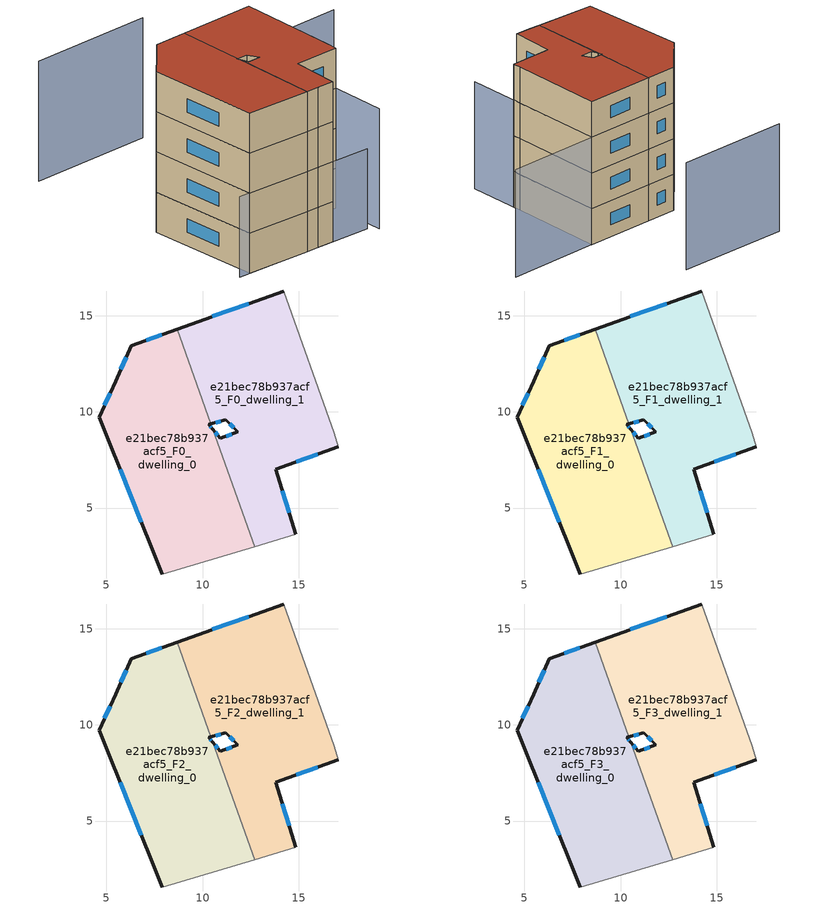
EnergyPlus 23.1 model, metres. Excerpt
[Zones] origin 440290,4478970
e21bec78b937acf5_F0_dwelling_0
 floor ground (EU_floor_Construction): 8.68,14.3 10.43,9.37 10.33,9.34 10.53,9.1 12.71,2.99 7.92,1.57 4.62,9.72 5.48,11.59 6.29,13.45 z0
 wall outside (EU_wall_Construction): 8.68,14.3 6.29,13.45 5.48,11.59 4.62,9.72 7.92,1.57 / 10.53,9.1 10.33,9.34 10.43,9.37 z0:3
 wall adiabatic (EU_wall_Construction): 7.92,1.57 12.71,2.99 z0:3
 wall to e21bec78b937acf5_F0_dwelling_1 (EU_wall_Construction): 12.71,2.99 10.53,9.1 / 10.43,9.37 8.68,14.3 z0:3
 window (EU_Window_Construction): 6.02,12.83 5.75,12.21 / 7.89,14.02 7.08,13.73 / 10.47,9.18 10.4,9.26 / 5.71,7.02 6.82,4.27 / 5.19,10.97 4.9,10.34 z0.99:2.01
e21bec78b937acf5_F0_dwelling_1
 floor ground (EU_floor_Construction): 14.23,16.28 16.84,8.88 17.07,8.18 13.8,7.03 14.85,3.63 13.65,3.27 12.71,2.99 10.53,9.1 10.92,8.63 11.84,8.95 11.2,9.59 10.43,9.37 8.68,14.3 z0
 wall outside (EU_wall_Construction): 10.53,9.1 10.92,8.63 / 10.43,9.37 11.2,9.59 11.84,8.95 10.92,8.63 / 14.23,16.28 8.68,14.3 / 14.85,3.63 13.8,7.03 17.07,8.18 z0:3
 wall adiabatic (EU_wall_Construction): 12.71,2.99 13.65,3.27 14.85,3.63 / 17.07,8.18 16.84,8.88 14.23,16.28 z0:3
 window (EU_Window_Construction): 10.66,8.94 10.79,8.78 / 11.53,8.85 11.22,8.74 / 11.41,9.38 11.62,9.16 / 10.69,9.45 10.94,9.52 / 12.39,15.63 10.52,14.96 / 14.88,7.41 15.98,7.8 / 14.5,4.76 14.15,5.9 z0.99:2.01
e21bec78b937acf5_F1_dwelling_0
 floor to e21bec78b937acf5_F0_dwelling_0 (EU_floor_Construction): 8.68,14.3 10.43,9.37 10.33,9.34 10.53,9.1 12.71,2.99 7.92,1.57 4.62,9.72 5.48,11.59 6.29,13.45 z3
 wall outside (EU_wall_Construction): 8.68,14.3 6.29,13.45 5.48,11.59 4.62,9.72 7.92,1.57 / 10.53,9.1 10.33,9.34 10.43,9.37 z3:6
 wall adiabatic (EU_wall_Construction): 7.92,1.57 12.71,2.99 z3:6
 wall to e21bec78b937acf5_F1_dwelling_1 (EU_wall_Construction): 12.71,2.99 10.53,9.1 / 10.43,9.37 8.68,14.3 z3:6
 window (EU_Window_Construction): 6.02,12.83 5.75,12.21 / 7.89,14.02 7.08,13.73 / 10.47,9.18 10.4,9.26 / 5.71,7.02 6.82,4.27 / 5.19,10.97 4.9,10.34 z3.99:5.01
e21bec78b937acf5_F1_dwelling_1
 floor to e21bec78b937acf5_F0_dwelling_1 (EU_floor_Construction): 14.23,16.28 16.84,8.88 17.07,8.18 13.8,7.03 14.85,3.63 13.65,3.27 12.71,2.99 10.53,9.1 10.92,8.63 11.84,8.95 11.2,9.59 10.43,9.37 8.68,14.3 z3
 wall outside (EU_wall_Construction): 10.53,9.1 10.92,8.63 / 10.43,9.37 11.2,9.59 11.84,8.95 10.92,8.63 / 14.23,16.28 8.68,14.3 / 14.85,3.63 13.8,7.03 17.07,8.18 z3:6
 wall adiabatic (EU_wall_Construction): 12.71,2.99 13.65,3.27 14.85,3.63 / 17.07,8.18 16.84,8.88 14.23,16.28 z3:6
 window (EU_Window_Construction): 10.66,8.94 10.79,8.78 / 11.53,8.85 11.22,8.74 / 11.41,9.38 11.62,9.16 / 10.69,9.45 10.94,9.52 / 12.39,15.63 10.52,14.96 / 14.88,7.41 15.98,7.8 / 14.5,4.76 14.15,5.9 z3.99:5.01
e21bec78b937acf5_F2_dwelling_0
 floor to e21bec78b937acf5_F1_dwelling_0 (EU_floor_Construction): 8.68,14.3 10.43,9.37 10.33,9.34 10.53,9.1 12.71,2.99 7.92,1.57 4.62,9.72 5.48,11.59 6.29,13.45 z6
 wall outside (EU_wall_Construction): 8.68,14.3 6.29,13.45 5.48,11.59 4.62,9.72 7.92,1.57 / 10.53,9.1 10.33,9.34 10.43,9.37 z6:9
 wall adiabatic (EU_wall_Construction): 7.92,1.57 12.71,2.99 z6:9
 wall to e21bec78b937acf5_F2_dwelling_1 (EU_wall_Construction): 12.71,2.99 10.53,9.1 / 10.43,9.37 8.68,14.3 z6:9
 window (EU_Window_Construction): 6.02,12.83 5.75,12.21 / 7.89,14.02 7.08,13.73 / 10.47,9.18 10.4,9.26 / 5.71,7.02 6.82,4.27 / 5.19,10.97 4.9,10.34 z6.99:8.01
e21bec78b937acf5_F2_dwelling_1
 floor to e21bec78b937acf5_F1_dwelling_1 (EU_floor_Construction): 14.23,16.28 16.84,8.88 17.07,8.18 13.8,7.03 14.85,3.63 13.65,3.27 12.71,2.99 10.53,9.1 10.92,8.63 11.84,8.95 11.2,9.59 10.43,9.37 8.68,14.3 z6
 wall outside (EU_wall_Construction): 10.53,9.1 10.92,8.63 / 10.43,9.37 11.2,9.59 11.84,8.95 10.92,8.63 / 14.23,16.28 8.68,14.3 / 14.85,3.63 13.8,7.03 17.07,8.18 z6:9
 wall adiabatic (EU_wall_Construction): 12.71,2.99 13.65,3.27 14.85,3.63 / 17.07,8.18 16.84,8.88 14.23,16.28 z6:9
 window (EU_Window_Construction): 10.66,8.94 10.79,8.78 / 11.53,8.85 11.22,8.74 / 11.41,9.38 11.62,9.16 / 10.69,9.45 10.94,9.52 / 12.39,15.63 10.52,14.96 / 14.88,7.41 15.98,7.8 / 14.5,4.76 14.15,5.9 z6.99:8.01
e21bec78b937acf5_F3_dwelling_0
 floor to e21bec78b937acf5_F2_dwelling_0 (EU_floor_Construction): 8.68,14.3 10.43,9.37 10.33,9.34 10.53,9.1 12.71,2.99 7.92,1.57 4.62,9.72 5.48,11.59 6.29,13.45 z9
 wall outside (EU_wall_Construction): 8.68,14.3 6.29,13.45 5.48,11.59 4.62,9.72 7.92,1.57 / 10.53,9.1 10.33,9.34 10.43,9.37 z9:12
 wall adiabatic (EU_wall_Construction): 7.92,1.57 12.71,2.99 z9:12
 wall to e21bec78b937acf5_F3_dwelling_1 (EU_wall_Construction): 12.71,2.99 10.53,9.1 / 10.43,9.37 8.68,14.3 z9:12
 window (EU_Window_Construction): 6.02,12.83 5.75,12.21 / 7.89,14.02 7.08,13.73 / 10.47,9.18 10.4,9.26 / 5.71,7.02 6.82,4.27 / 5.19,10.97 4.9,10.34 z9.99:11.01
 roof outside (EU_roof_Construction): 12.71,2.99 10.53,9.1 10.33,9.34 10.43,9.37 8.68,14.3 6.29,13.45 5.48,11.59 4.62,9.72 7.92,1.57 z12
e21bec78b937acf5_F3_dwelling_1
 floor to e21bec78b937acf5_F2_dwelling_1 (EU_floor_Construction): 14.23,16.28 16.84,8.88 17.07,8.18 13.8,7.03 14.85,3.63 13.65,3.27 12.71,2.99 10.53,9.1 10.92,8.63 11.84,8.95 11.2,9.59 10.43,9.37 8.68,14.3 z9
 wall outside (EU_wall_Construction): 10.53,9.1 10.92,8.63 / 10.43,9.37 11.2,9.59 11.84,8.95 10.92,8.63 / 14.23,16.28 8.68,14.3 / 14.85,3.63 13.8,7.03 17.07,8.18 z9:12
 wall adiabatic (EU_wall_Construction): 12.71,2.99 13.65,3.27 14.85,3.63 / 17.07,8.18 16.84,8.88 14.23,16.28 z9:12
 window (EU_Window_Construction): 10.66,8.94 10.79,8.78 / 11.53,8.85 11.22,8.74 / 11.41,9.38 11.62,9.16 / 10.69,9.45 10.94,9.52 / 12.39,15.63 10.52,14.96 / 14.88,7.41 15.98,7.8 / 14.5,4.76 14.15,5.9 z9.99:11.01
 roof outside (EU_roof_Construction): 14.85,3.63 13.8,7.03 17.07,8.18 16.84,8.88 14.23,16.28 8.68,14.3 10.43,9.37 11.2,9.59 11.84,8.95 10.92,8.63 10.53,9.1 12.71,2.99 13.65,3.27 z12
shading: 7.07,1.32 17.78,4.49 z0:6; 18.52,4.21 14.17,16.27 / 14.17,16.27 21.62,18.96 / 9.42,22.99 0.43,19.81 z0:9
[Building]
EU S2 Campaign: North Axis=0; Terrain=City; Solar Distribution=FullExterior
[Site:Location]
Madrid: Latitude=40.5; Longitude=-3.5; Time Zone=1; Elevation=609
[SizingPeriod:WeatherFileDays]
AnnualSizingPeriod: Begin Month=1; Begin Day of Month=1; End Month=12; End Day of Month=31; Day of Week for Start Day=Monday; Use Weather File Daylight Saving Period=No; Use Weather File Rain and Snow Indicators=No
[MATERIAL]
EU_InternalMass_Material: Roughness=MediumRough; Thickness=0.1; Conductivity=1; Density=1800; Specific Heat=900; Thermal Absorptance=0.9; Solar Absorptance=0.7; Visible Absorptance=0.7
[MATERIAL:NOMASS] Roughness=MediumRough; Thermal Absorptance=0.9; Solar Absorptance=0.7; Visible Absorptance=0.7
Name | Thermal Resistance
EU_wall_NoMass | 0.609216
EU_roof_NoMass | 0.513268
EU_floor_NoMass | 0.568163
[WINDOWMATERIAL:SIMPLEGLAZINGSYSTEM]
EU_Window_SimpleGlazing: UFactor=5.50606; Solar Heat Gain Coefficient=0.85; Visible Transmittance=0.85
[CONSTRUCTION]
EU_wall_Construction: EU_wall_NoMass
EU_roof_Construction: EU_roof_NoMass
EU_floor_Construction: EU_floor_NoMass
EU_InternalMass_Construction: EU_InternalMass_Material
EU_Window_Construction: EU_Window_SimpleGlazing
[ZONE] Type=1; Multiplier=1; Ceiling Height=autocalculate; Floor Area=autocalculate; Part of Total Floor Area=Yes
Name | Volume
e21bec78b937acf5_F0_dwelling_0; e21bec78b937acf5_F1_dwelling_0; e21bec78b937acf5_F2_dwelling_0; e21bec78b937acf5_F3_dwelling_0 | 173.224
e21bec78b937acf5_F0_dwelling_1; e21bec78b937acf5_F1_dwelling_1; e21bec78b937acf5_F2_dwelling_1; e21bec78b937acf5_F3_dwelling_1 | 173.217
[INTERNALMASS] Construction=EU_InternalMass_Construction
Name | Zone or ZoneList | Surface Area
e21bec78b937acf5_F0_dwelling_0_EU_InternalMass | e21bec78b937acf5_F0_dwelling_0 | 57.7415
e21bec78b937acf5_F0_dwelling_1_EU_InternalMass | e21bec78b937acf5_F0_dwelling_1 | 57.739
e21bec78b937acf5_F1_dwelling_0_EU_InternalMass | e21bec78b937acf5_F1_dwelling_0 | 57.7415
e21bec78b937acf5_F1_dwelling_1_EU_InternalMass | e21bec78b937acf5_F1_dwelling_1 | 57.739
e21bec78b937acf5_F2_dwelling_0_EU_InternalMass | e21bec78b937acf5_F2_dwelling_0 | 57.7415
e21bec78b937acf5_F2_dwelling_1_EU_InternalMass | e21bec78b937acf5_F2_dwelling_1 | 57.739
e21bec78b937acf5_F3_dwelling_0_EU_InternalMass | e21bec78b937acf5_F3_dwelling_0 | 57.7415
e21bec78b937acf5_F3_dwelling_1_EU_InternalMass | e21bec78b937acf5_F3_dwelling_1 | 57.739
[OTHEREQUIPMENT] Fuel Type=Electricity; Design Level Calculation Method=Watts/Area; Power per Zone Floor Area=1; Fraction Latent=0; Fraction Radiant=0; Fraction Lost=0; Carbon Dioxide Generation Rate=0; EndUse Subcategory=EU_Step8_InternalGains
Name | Zone or ZoneList or Space or SpaceList | Schedule
EU_Step8_InternalGain_e21bec78b937acf5_F0_dwelling_0_f000 | e21bec78b937acf5_F0_dwelling_0 | EU_Step8_GainSchedule_e21bec78b937acf5_F0_dwelling_0_f000
EU_Step8_InternalGain_e21bec78b937acf5_F0_dwelling_1_f000 | e21bec78b937acf5_F0_dwelling_1 | EU_Step8_GainSchedule_e21bec78b937acf5_F0_dwelling_1_f000
EU_Step8_InternalGain_e21bec78b937acf5_F1_dwelling_0_f000 | e21bec78b937acf5_F1_dwelling_0 | EU_Step8_GainSchedule_e21bec78b937acf5_F1_dwelling_0_f000
EU_Step8_InternalGain_e21bec78b937acf5_F1_dwelling_1_f000 | e21bec78b937acf5_F1_dwelling_1 | EU_Step8_GainSchedule_e21bec78b937acf5_F1_dwelling_1_f000
EU_Step8_InternalGain_e21bec78b937acf5_F2_dwelling_0_f000 | e21bec78b937acf5_F2_dwelling_0 | EU_Step8_GainSchedule_e21bec78b937acf5_F2_dwelling_0_f000
EU_Step8_InternalGain_e21bec78b937acf5_F2_dwelling_1_f000 | e21bec78b937acf5_F2_dwelling_1 | EU_Step8_GainSchedule_e21bec78b937acf5_F2_dwelling_1_f000
EU_Step8_InternalGain_e21bec78b937acf5_F3_dwelling_0_f000 | e21bec78b937acf5_F3_dwelling_0 | EU_Step8_GainSchedule_e21bec78b937acf5_F3_dwelling_0_f000
EU_Step8_InternalGain_e21bec78b937acf5_F3_dwelling_1_f000 | e21bec78b937acf5_F3_dwelling_1 | EU_Step8_GainSchedule_e21bec78b937acf5_F3_dwelling_1_f000
[ZONEVENTILATION:DESIGNFLOWRATE] Schedule=EU_AlwaysOn; Design Flow Rate Calculation Method=AirChanges/Hour; Air Changes per Hour=0.752966; Ventilation Type=Natural; Fan Pressure Rise=0; Fan Total Efficiency=1; Constant Term Coefficient=1; Temperature Term Coefficient=0; Velocity Term Coefficient=0; Velocity Squared Term Coefficient=0; Minimum Indoor Temperature=-100; Maximum Indoor Temperature=100; Delta Temperature=-100; Minimum Outdoor Temperature=-100; Maximum Outdoor Temperature=100; Maximum Wind Speed=40
Name | Zone or ZoneList or Space or SpaceList
EU_ConstantAir_e21bec78b937acf5_F0_dwelling_0 | e21bec78b937acf5_F0_dwelling_0
EU_ConstantAir_e21bec78b937acf5_F0_dwelling_1 | e21bec78b937acf5_F0_dwelling_1
EU_ConstantAir_e21bec78b937acf5_F1_dwelling_0 | e21bec78b937acf5_F1_dwelling_0
EU_ConstantAir_e21bec78b937acf5_F1_dwelling_1 | e21bec78b937acf5_F1_dwelling_1
EU_ConstantAir_e21bec78b937acf5_F2_dwelling_0 | e21bec78b937acf5_F2_dwelling_0
EU_ConstantAir_e21bec78b937acf5_F2_dwelling_1 | e21bec78b937acf5_F2_dwelling_1
EU_ConstantAir_e21bec78b937acf5_F3_dwelling_0 | e21bec78b937acf5_F3_dwelling_0
EU_ConstantAir_e21bec78b937acf5_F3_dwelling_1 | e21bec78b937acf5_F3_dwelling_1
[HVACTEMPLATE:THERMOSTAT] Constant Heating Setpoint=20; Constant Cooling Setpoint=50
EU_HeatOnly_e21bec78b937acf5_F0_dwelling_0; EU_HeatOnly_e21bec78b937acf5_F0_dwelling_1; EU_HeatOnly_e21bec78b937acf5_F1_dwelling_0; EU_HeatOnly_e21bec78b937acf5_F1_dwelling_1; EU_HeatOnly_e21bec78b937acf5_F2_dwelling_0; EU_HeatOnly_e21bec78b937acf5_F2_dwelling_1; EU_HeatOnly_e21bec78b937acf5_F3_dwelling_0; EU_HeatOnly_e21bec78b937acf5_F3_dwelling_1
[HVACTEMPLATE:ZONE:IDEALLOADSAIRSYSTEM] System Availability Schedule=EU_AlwaysOn; Maximum Heating Supply Air Temperature=50; Minimum Cooling Supply Air Temperature=13; Maximum Heating Supply Air Humidity Ratio=0.0156; Minimum Cooling Supply Air Humidity Ratio=0.0077; Heating Limit=NoLimit; Cooling Limit=NoLimit; Heating Availability Schedule=EU_AlwaysOn; Cooling Availability Schedule=EU_CoolingOff; Dehumidification Control Type=ConstantSensibleHeatRatio; Cooling Sensible Heat Ratio=0.7; Dehumidification Setpoint=60; Humidification Control Type=None; Humidification Setpoint=30; Outdoor Air Method=None; Outdoor Air Flow Rate per Person=0.00944; Outdoor Air Flow Rate per Zone Floor Area=0; Outdoor Air Flow Rate per Zone=0; Demand Controlled Ventilation Type=None; Outdoor Air Economizer Type=NoEconomizer; Heat Recovery Type=None; Sensible Heat Recovery Effectiveness=0.7; Latent Heat Recovery Effectiveness=0.65
Name | Template Thermostat
e21bec78b937acf5_F0_dwelling_0 | EU_HeatOnly_e21bec78b937acf5_F0_dwelling_0
e21bec78b937acf5_F0_dwelling_1 | EU_HeatOnly_e21bec78b937acf5_F0_dwelling_1
e21bec78b937acf5_F1_dwelling_0 | EU_HeatOnly_e21bec78b937acf5_F1_dwelling_0
e21bec78b937acf5_F1_dwelling_1 | EU_HeatOnly_e21bec78b937acf5_F1_dwelling_1
e21bec78b937acf5_F2_dwelling_0 | EU_HeatOnly_e21bec78b937acf5_F2_dwelling_0
e21bec78b937acf5_F2_dwelling_1 | EU_HeatOnly_e21bec78b937acf5_F2_dwelling_1
e21bec78b937acf5_F3_dwelling_0 | EU_HeatOnly_e21bec78b937acf5_F3_dwelling_0
e21bec78b937acf5_F3_dwelling_1 | EU_HeatOnly_e21bec78b937acf5_F3_dwelling_1
[SIZING:ZONE] Zone Cooling Design Supply Air Temperature Input Method=SupplyAirTemperature; Zone Cooling Design Supply Air Temperature=13; Zone Heating Design Supply Air Temperature Input Method=SupplyAirTemperature; Zone Heating Design Supply Air Temperature=50; Zone Cooling Design Supply Air Humidity Ratio=0.008; Zone Heating Design Supply Air Humidity Ratio=0.008; Cooling Design Air Flow Method=DesignDay; Cooling Design Air Flow Rate=0; Cooling Minimum Air Flow per Zone Floor Area=0.000762; Cooling Minimum Air Flow=0; Cooling Minimum Air Flow Fraction=0.2; Heating Design Air Flow Method=DesignDay; Heating Design Air Flow Rate=0; Heating Maximum Air Flow per Zone Floor Area=0.002032; Heating Maximum Air Flow=0.141576; Heating Maximum Air Flow Fraction=0.3; Account for Dedicated Outdoor Air System=No; Dedicated Outdoor Air System Control Strategy=NeutralSupplyAir; Dedicated Outdoor Air Low Setpoint Temperature for Design=autosize; Dedicated Outdoor Air High Setpoint Temperature for Design=autosize; Zone Load Sizing Method=Sensible Load Only No Latent Load; Zone Latent Cooling Design Supply Air Humidity Ratio Input Method=HumidityRatioDifference; Zone Cooling Design Supply Air Humidity Ratio Difference=0.005; Zone Latent Heating Design Supply Air Humidity Ratio Input Method=HumidityRatioDifference; Zone Humidification Design Supply Air Humidity Ratio Difference=0.005
e21bec78b937acf5_F0_dwelling_0; e21bec78b937acf5_F0_dwelling_1; e21bec78b937acf5_F1_dwelling_0; e21bec78b937acf5_F1_dwelling_1; e21bec78b937acf5_F2_dwelling_0; e21bec78b937acf5_F2_dwelling_1; e21bec78b937acf5_F3_dwelling_0; e21bec78b937acf5_F3_dwelling_1
[SCHEDULE:CONSTANT]
Name | Hourly Value
EU_AlwaysOn | 1
EU_CoolingOff | 0
[SCHEDULE:FILE] Column Number=1; Rows to Skip at Top=0; Number of Hours of Data=8760; Column Separator=Comma; Interpolate to Timestep=No; Minutes per Item=60; Adjust Schedule for Daylight Savings=Yes
Name | File
EU_Step8_GainSchedule_e21bec78b937acf5_F0_dwelling_0_f000 | ../../schedules/e21bec78b937acf5/e21bec78b937acf5_F0_dwelling_0_f000_gain.csv
EU_Step8_GainSchedule_e21bec78b937acf5_F0_dwelling_1_f000 | ../../schedules/e21bec78b937acf5/e21bec78b937acf5_F0_dwelling_1_f000_gain.csv
EU_Step8_GainSchedule_e21bec78b937acf5_F1_dwelling_0_f000 | ../../schedules/e21bec78b937acf5/e21bec78b937acf5_F1_dwelling_0_f000_gain.csv
EU_Step8_GainSchedule_e21bec78b937acf5_F1_dwelling_1_f000 | ../../schedules/e21bec78b937acf5/e21bec78b937acf5_F1_dwelling_1_f000_gain.csv
EU_Step8_GainSchedule_e21bec78b937acf5_F2_dwelling_0_f000 | ../../schedules/e21bec78b937acf5/e21bec78b937acf5_F2_dwelling_0_f000_gain.csv
EU_Step8_GainSchedule_e21bec78b937acf5_F2_dwelling_1_f000 | ../../schedules/e21bec78b937acf5/e21bec78b937acf5_F2_dwelling_1_f000_gain.csv
EU_Step8_GainSchedule_e21bec78b937acf5_F3_dwelling_0_f000 | ../../schedules/e21bec78b937acf5/e21bec78b937acf5_F3_dwelling_0_f000_gain.csv
EU_Step8_GainSchedule_e21bec78b937acf5_F3_dwelling_1_f000 | ../../schedules/e21bec78b937acf5/e21bec78b937acf5_F3_dwelling_1_f000_gain.csv
